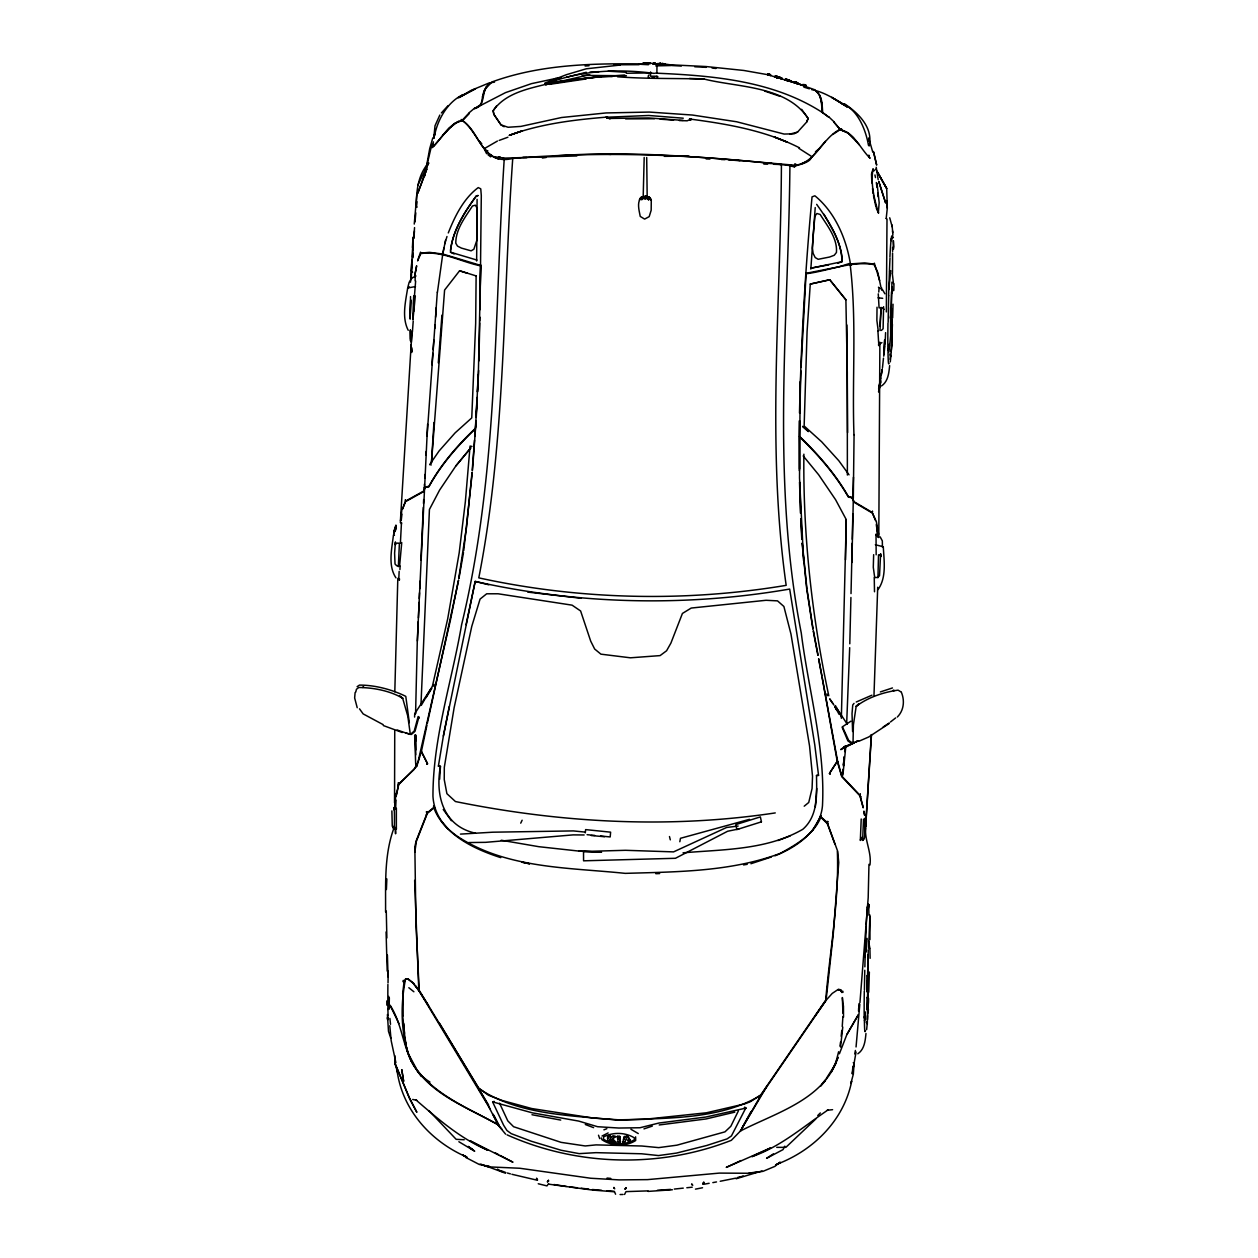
<?xml version="1.0" encoding="UTF-8"?>
<svg xmlns="http://www.w3.org/2000/svg" width="1258" height="1258" viewBox="0 0 1258 1258"><rect width="100%" height="100%" fill="white"/><g stroke="black" fill="none" stroke-linecap="round" stroke-linejoin="round"><path stroke-width="1.5" d="M646.691 157.502L647.194 197.663L645.102 198.874L643.168 197.207L645.118 198.45L647.194 197.663L646.895 196.279L646.596 198.292L643.168 197.569L643.593 196.201L643.656 198.56L646.596 198.638L646.895 196.279L645.275 195.808L647.87 197.6L648.483 199.755C652.902 198.009 645.087 194.015 651.282 200.242L651.172 210.259L649.191 216.628L644.615 219.096L640.228 216.407C639.158 210.432 635.746 199.314 643.546 196.657M869.938 865.017C871.81 852.452 864.733 840.816 865.567 828.409M878.273 293.869L879.075 307.864L882.44 307.864L884.138 309.405M890.916 318.872L891.639 291.541L891.246 308.383M394.745 730.458L394.54 802.808M394.808 691.79L397.811 578.35M410.36 313.494L410.533 296.573M412.734 319.202L413.662 296.448M868.24 949.963L867.658 993.191L867.312 987.797M480.053 309.515L481.295 195.588L480.76 188.826L478.229 187.599C463.62 198.497 454.877 216.219 448.288 232.934M410.108 318.793L410.674 300.002M476.64 260.988L477.081 199.346M847.373 475.037L847.294 372.793L845.895 299.829L829.745 279.763L810.262 284.072L807.07 331.577L804.145 425.99L821.678 441.81L838.787 460.695L849.04 474.832M865.897 822.433L864.482 837.781M867.533 1019.578L868.413 1002.186L867.705 978.52M410.155 318.919L410.737 300.112M878.792 537.575L879.877 342.207M476.122 275.942L475.666 323.51L471.75 417.908L455.097 432.894L439.089 450.962L429.654 464.642L431.321 464.91M650.559 71.942L650.528 76.219L655.764 76.235M869.97 939.647L869.97 915.053M656.896 72.492L656.99 64.803M868.114 959.304L868.177 954.728L868.224 957.511L867.894 956.552M879.987 330.571L881.072 307.817M886.34 311.921L887 218.971L886.198 218.499M891.796 291.463L891.906 282.138M891.78 293.413L891.843 286.887L891.859 288.507M401.742 542.544L399.588 566.131M777.444 76.659L777.019 77.509L774.865 76.864C774.897 74.945 778.073 76.754 778.34 77.902L778.089 76.864L778.073 77.996L776.752 77.603L776.957 76.518L779.425 77.257L779.142 78.153L778.765 77.052M853.443 477.191L852.782 499.127L853.946 501.659L872.156 512.383L875.631 520.12M799.648 420.817L799.365 436.211C818.14 454.201 835.422 473.983 848.395 496.611L851.76 497.209L852.782 499.127L853.317 498.184L854.072 434.56M867.029 997.39L866.683 1009.529M869.828 948.092L868.633 941.314M411.838 333.386L400.421 520.828M415.124 280.801L415.171 277.2M498.247 158.854C479.754 153.224 477.584 130.282 462.221 120.516L461.183 119.479C480.336 132.939 482.726 165.899 512.808 158.429C605.082 150.771 698.347 154.765 789.914 165.569C788.514 321.309 770.871 478.811 801.267 632.994C808.422 690.422 825.468 747.551 822.465 805.812C820.279 831.066 796.534 847.247 774.975 855.802M386.41 889.548L386.851 878.917M413.63 304.247L413.772 296.778M479.848 320.994L479.927 317.173M841.35 718.302L846.257 519.601L835.595 499.725L818.628 474.738L803.186 455.915M845.518 559.857L846.241 519.601M893.447 283.522L892.315 273.473M395.814 528.281L394.304 531.867L396.27 526.504M479.801 309.704L480.635 265.847C460.522 261.774 441.873 250.484 420.817 253.597L417.64 260.878M480.729 264.919L478.354 373.972L475.524 428.034M610.476 1136.461L610.382 1141.619C606.733 1142.689 606.387 1133.033 610.523 1136.116L610.523 1141.431L608.196 1141.289L610.523 1141.431C607.142 1135.329 622.301 1148.743 612.693 1138.82L615.288 1136.446L612.615 1136.289L610.649 1137.955L610.523 1136.116L607.63 1135.832L610.476 1136.461L607.677 1136.178L608.133 1138.27M650.009 198.418L648.483 199.755L647.807 198.921L648.389 197.129L649.993 199.047L649.159 197.364M799.349 420.801L799.349 470.634M799.49 413.064C801.157 340.918 805.309 268.693 812.039 196.877L814.87 195.792C834.856 212.067 846.052 238.124 850.314 263.237L838.882 266.822L805.875 273.363M800.198 381.803L799.522 477.946L803.579 560.675M799.789 413.111L800.89 370.89M401.444 523.988L401.475 522.589L400.39 543.22L396.946 543.126L395.154 544.62L395.437 541.931L394.603 553.158L395.028 563.993L396.695 565.738L400.091 566.053L399.934 569.559M781.407 165.113L781.407 165.113C780.809 305.081 766.389 446.071 786.171 585.347C684.871 602.299 579.136 599.862 478.795 577.862C505.905 439.828 502.791 298.366 512.729 158.571L512.729 158.571M852.201 543.204L851.021 593.603M852.295 539.305L852.845 513.94M851.902 562.468L853.286 500.039L851.745 497.712L848.379 497.099C835.391 474.486 818.125 454.688 799.349 436.715L799.616 468.967M489.991 1108.691L418.788 990.376L413.206 983.206L407.875 979.086L405.485 979.164C400.296 1005.771 400.358 1036.513 411.68 1061.799C429.387 1094.46 468.039 1107.465 498.483 1125.077L501.958 1129.275M403.095 993.694L403.173 1015.882M849.7 647.666L846.65 723.837M849.795 643.797L850.927 597.471M870.127 958.313L869.907 948.532M893.337 289.654L892.252 291.714M893.793 290.472L893.966 283.805M414.59 717.076L414.731 713.711L415.58 713.585L417.294 640.794L424.528 489.205L423.459 491.689L405.312 501.785L402.576 509.175M478.606 370.512L477.6 391.71M478.842 360.999L479.801 322.913M644.19 157.439L643.168 197.569L643.609 196.452L641.816 199.597C637.837 197.978 645.024 195.729 640.605 197.742L639.394 199.959L641.438 197.176M877.707 587.219L873.98 695.501M877.942 577.689L878.509 554.825M869.907 916.846L868.853 941.66M413.033 245.011L413.253 236.913M865.142 956.52L864.954 963.439A63.56 1.808 -88.6 0 0 864.875 966.852M875.725 169.154L886.717 188.558L887.299 208.152L886.198 218.499M869.357 972.041L868.743 992.2M888.62 295.599L888.808 288.68M893.023 304.216L892.63 317.928M399.336 578.884L399.305 580.205L399.446 578.759M420.99 704.244L429.434 509.459L439.592 490.101L455.868 465.916L470.744 447.927L455.868 465.916M864.938 827.717L864.844 818.738M620.194 1141.792L617.914 1141.777L620.194 1141.792L619.927 1136.87L617.285 1136.792L620.005 1136.54L617.253 1136.446L620.005 1136.54L620.1 1141.981L618.197 1141.981L617.253 1136.446M864.969 827.245L864.891 818.235M891.969 319.611L891.277 337.993M891.45 308.1L892.048 341.405L891.199 351.737L891.749 345.022M778.985 78.138L774.959 76.581L777.601 76.628L777.46 77.571L775.337 76.03L775.117 76.942M892.409 324.375L891.466 346.123M868.051 994.512L867.375 1011.212M411.932 259.746L411.319 270.942L412.545 272.341M413.788 295.96L414.039 310.978M415.329 295.976L412.923 319.862M890.695 316.23L890.57 317.834L890.806 313.557L890.507 318.824M867.029 984.055L867.139 981.397L866.966 991.54L866.904 985.674M868.507 998.286L868.036 1009.183M417.42 641.014L418.254 621.719M418.427 617.851L419.103 602.409M419.26 598.556L419.512 592.77M419.685 588.901L420.015 581.196M420.943 559.967L423.301 507.383M613.92 1188.275L613.951 1187.41L614.722 1188.857M877.03 307.204L876.873 320.444L878.273 331.184M885.097 344.126L885.601 332.647M398.346 566.635L399.384 543.629M412.891 249.682L413.174 243.549M399.148 571.384L398.786 579.136M417.153 207.098L416.382 206.658C416.225 191.153 417.876 175.098 428.538 162.88M423.49 503.483L423.663 499.583M881.087 307.361L879.94 325.995M801.079 367.084L806.064 273.757C828.88 270.91 850.817 260.626 874.058 264.62L876.999 270.58M884.091 351.076L884.641 339.849M884.736 339.66L883.729 354.756M412.435 247.417L412.923 237.966M475.807 420.644L475.398 428.333C457.346 445.458 440.866 464.501 428.852 486.406L425.503 486.846L423.474 491.186L405.689 501.03L402.607 508.625M476.011 416.791L477.034 397.559M477.332 391.788L478.244 374.491M476.09 420.675L472.473 470.335M476.279 416.807L477.301 397.497M411.303 277.704L412.026 264.51M424.418 484.126L424.559 488.717L427.61 424.182M424.732 478.339L424.952 474.486M426.022 455.223L426.226 451.37M427.075 435.944L437.312 292.123M862.894 838.976L862.626 840.438L863.538 819.147L864.152 821.128M410.517 282.169L413.017 241.379M411.397 342.443L411.964 332.757M871.338 734.578L865.205 832.749M391.883 810.907L392.276 826.286M475.508 833.205C443.146 826.081 435.111 795.465 440.426 766.326L438.397 766.122L443.366 736.056L475.178 581.416L488.749 584.781M439.655 779.3L440.442 766.326L438.397 766.122M504.254 158.618L502.791 158.366L504.254 158.618C494.095 314.248 498.577 472.143 461.607 624.723C451.811 681.742 432.878 738.069 432.956 796.33C435.001 831.035 472.017 848.442 500.763 857.641M891.199 350.211L890.979 356.549L889.799 354.017M433.947 422.546L431.431 462.991L444.593 290.063L459.595 270.769L476.059 275.879M859.812 1004.34L856.053 1046.955M412.53 256.758L413.143 247.071M890.161 359.301L890.428 355.196M865.677 826.632L871.495 734.735M414.81 852.201L416.398 841.225L427.327 813.391L433.884 807.872L434.718 808.454L433.57 806.205L434.718 808.454M640.479 198.182L642.146 196.971L641.816 199.597L640.479 198.182L642.146 196.971M842.231 1026.559L842.907 1016.668M789.914 165.569L795.952 165.899C796.974 164.971 809.476 163.147 811.41 157.659L811.504 156.401L798.956 148.381M815.215 207.57L810.828 269.118M858.522 1011.133L859.041 1003.57M413.756 238.328L414.558 227.588M443.209 134.748L454.673 123.378L462.221 120.516L469.344 113.094L462.221 120.516C448.304 123.331 441.935 138.883 432.186 147.626L433.428 141.855M873.65 554.668L873.288 567.279L874.719 577.689M853.254 1062.727L854.119 1063.136L853.333 1074.19L850.848 1083.453L851.697 1081.157C844.024 1119.919 814.083 1149.812 778.057 1163.807L780.212 1162.644L775.557 1165.018L777.806 1163.619M858.648 1009.23L858.9 1005.457M415.643 280.99L414.401 296.558M435.614 317.158L436.306 307.612M878.776 292.076L879.043 288.475M413.222 321.136L412.388 332.065M653.028 63.623C658.044 64.598 653.515 61.862 652.933 63.875L655.717 63.891L652.933 63.875L655.685 63.985L653.091 62.931M844.039 757.363L843.458 765.194L844.197 757.442M438.287 362.839L441.935 315.129M472.206 470.492L474.518 440.19M474.801 436.4L475.382 428.821C457.33 445.961 440.85 464.988 428.836 486.893L425.487 487.349M683.063 852.814C723.35 849.402 766.83 850.078 802.84 829.274C818.235 815.829 816.772 794.065 816.505 775.478L818.549 775.368L814.807 745.098L789.678 589.059C685.972 606.969 577.894 604.5 475.194 581.416L466.058 624.723M431.919 364.757L432.815 353.341M433.114 349.52L433.837 340.006M434.733 328.574L435.016 324.768M815.326 806.724L816.741 788.467M415.014 221.943L415.8 212.854M624.377 1137.028L627.585 1136.336C633.01 1142.374 628.434 1142.972 626.232 1138.553C622.899 1147.752 621.153 1135.722 627.49 1136.666L630.541 1141.714L628.418 1141.635L630.698 1141.541L627.585 1136.336L624.361 1136.446L625.226 1137.028L623.842 1138.883M828.786 264.84L810.907 268.174L842.027 261.711C841.633 240.42 828.676 221.172 816.662 204.346M859.937 1002.705L868.193 897.677L868.964 864.325M414.244 224.066L416.948 193.449M866.227 952.007L867.045 938.437L865.929 939.349M868.083 1012.847L868.382 1009.23M410.69 330.634L410.328 340.714M844.684 751.592L845.172 745.742M355.118 692.498L354.646 697.954L357.225 707.735M863.208 807.337L859.969 795.276L841.775 776.092L843.08 769.975M843.41 766.169L844.228 756.64M844.716 750.932L845.03 747.126M890.743 357.335L890.287 361.879M867.077 1025.16L866.62 1029.72M472.017 472.442L466.514 527.306L458.745 578.476M852.908 1066.422L852.232 1073.829L856.069 1051.987M472.3 472.285L463.746 550.611M437.422 292.359L442.69 254.556M655.292 63.183L654.993 62.916M882.487 367.635L883.478 358.153M585.3 832.875L585.63 829.604L610.617 832.167L610.193 836.947L600.553 836.004M536.506 1179.139L536.6 1178.196L537.559 1179.831M843.017 773.953L845.706 747.535M450.474 250.405C453.022 230.324 464.391 212.13 476.232 196.059L478.04 195.525L476.232 196.059C464.296 212.618 451.952 231.346 450.49 252.182L476.908 260.06M840.548 1042.064L839.982 1046.058M841.177 1036.246L841.791 1030.444M826.789 693.929L827.387 695.658M883.745 356.171L884.893 345.856M889.642 365.622C888.903 372.918 888.148 381.473 881.496 385.97M840.517 1047.112L842.781 1027.015M865.976 1033.463C865.237 1040.743 864.482 1049.298 857.83 1053.811M416.382 206.658L416.948 201.689M395.877 793.358L394.697 808.517M395.641 799.711L395.421 808.485M396.081 795.968L398.692 784.048L414.181 769.393L418.049 761.798L450.395 620.194L458.415 580.331M395.657 800.214L395.437 808.988M396.097 796.471L398.707 784.567L416.823 766.311M400.343 522.636L401.884 509.726M401.271 520.041L401.947 514.145M662.636 63.435L664.806 64.048M876.024 534.131L876.166 554.794M402.639 993.678L404.101 981.743L403.331 980.391L402.985 981.602L404.101 981.743M657.258 63.576L662.321 64.111C668.548 64.032 661.834 65.416 662.541 63.623M805.843 85.182L803.893 84.585L805.718 86.126L805.277 85.025C802.777 86.708 803.846 83.405 805.843 85.182L805.718 86.126L804.114 85.654L787.068 80.512L787.115 79.569C785.291 77.729 785.055 81.44 785.873 79.175L787.429 80.622L767.773 74.741C767.93 72.775 771.201 75.213 768.103 73.86L767.93 74.772L770.289 75.449L770.604 74.584L770.415 75.496M769.582 74.301L769.298 75.197L769.44 74.253L767.773 74.741L768.245 73.892L769.959 75.37L770.1 74.442M789.238 81.172L787.98 79.82C788.766 80.811 791.99 81.471 786.297 80.276L786.486 79.348L787.429 80.622L787.194 79.569L787.052 80.496L789.395 80.245L789.804 81.345M802.069 85.025L795.543 82.635L797.556 83.657C797.305 81.739 798.264 84.223 796.566 83.358L795.166 81.912C793.012 82.603 797.651 82.053 796.613 83.405L797.179 82.588M393.958 827.56L394.053 829.053L394.414 825.877L394.179 828.912L392.653 827.041L394.053 829.053L393.958 827.56C394.729 834.258 394.572 798.641 393.833 809.507L394.289 807.73L393.864 809.68M775.368 76.188L775.934 77.351L777.192 76.581L776.752 77.603L777.192 76.581L775.966 76.219L776.28 77.257M889.28 349.425L890.633 335.666L890.57 307.675M796.157 83.264L796.298 82.32C794.364 80.622 794.521 84.239 794.679 81.833L797.399 83.626L797.792 82.745M780.259 77.493L780.935 78.688L781.108 77.76L776.957 76.518M777.019 77.509L777.161 76.565M744.626 1107.386C743.635 1109.509 748.07 1107.842 744.626 1107.386L745.711 1108.156L731.433 1135.927L727.108 1138.883L706.744 1145.488L676.552 1153.067L658.516 1155.567L641.549 1153.775L595.993 1152.658L579.167 1153.633L561.178 1150.268L531.269 1141.226L511.204 1133.631L506.927 1130.47L503.64 1125.25L492.617 1101.929L494.363 1102.118L493.026 1102.008L494.064 1101.3M388.093 1017.266L387.7 1019.2M838.614 1051.735L835.438 1064.142L826.286 1078.546M882.298 369.05L878.729 388.659M880.757 378.108L878.619 389.099M881.339 374.617L882.188 369.38M842.593 775.683L843.206 769.141L841.775 776.092L837.592 761.074L818.769 658.878M691.617 1184.69L691.758 1183.809L692.765 1185.335M555.706 78.468L531.426 83.657L505.48 92.636L474.596 108.581L481.043 104.445L483.937 90.812L489.441 84.239M458.934 578.491L463.494 552.561M805.026 85.906L804.161 84.663L803.972 85.591L805.183 84.978M434.67 133.993L433.884 138.364L434.686 134.008L433.979 137.059M474.596 108.581C487.617 105.53 479.408 87.966 491.123 83.059M424.701 176.073L429.717 148.601L432.815 137.861M861.211 818.989L860.33 840.454L860.629 839.228M427.295 163.776L431.919 144.104M854.717 1053.952L855.393 1050.446M853.49 1066.454L854.119 1063.136M414.841 275.329L416.587 266.287M393.471 534.854C391.898 548.724 387.668 565.502 395.971 577.878M414.888 274.669L416.634 265.721M795.449 83.028L795.622 82.1M443.366 736.056L449.295 706.414M458.604 580.347L427.327 723.366M888.777 289.702L890.727 270.612L889.595 271.508M880.6 382.118L878.587 392.024L880.962 380.828M426.918 725.284L421.461 751.183L417.231 764.88M394.776 531.426L396.254 527.133M794.396 82.776L796.298 82.32L796.188 83.248L791.219 81.754L791.455 80.842L790.889 81.66L791.188 80.764M803.029 84.349L803.736 85.528L804.019 84.648L802.808 85.261L804.176 85.654L804.318 84.742M787.209 80.559L787.068 80.512M866.825 985.093L866.904 975.5M443.901 247.653L442.8 254.037L480.855 265.454M444.782 243.879L446.983 236.504M417.687 260.359L420.565 252.15L420.864 253.11L429.418 252.339L442.8 254.037L445.505 240.247M702.766 1183.857L703.788 1182.253L702.766 1183.857L703.867 1183.212M625.084 1189.109L625.918 1187.709L625.084 1189.109L625.934 1188.558M355.731 692.167L356.423 689.305L358.75 687.513C373.579 687.607 389.87 690.784 402.639 698.174L407.812 716.211L410.218 733.603L409.259 734.373M407.844 287.28L409.18 282.232L411.759 278.411M426.273 168.132L426.934 165.71M782.319 78.106L781.926 78.971M889.233 344.094L888.981 351.973M865.567 1011.935L865.41 1019.688L864.435 1020.663M482.364 96.96L485.95 87.211L490.384 83.453M834.84 843.929L827.135 823.109L827.921 824.194L820.814 817.291L820.027 817.826L821.16 815.64L812.479 830.61M794.757 82.824L795.009 81.927M394.1 827.654C384.052 854.575 385.75 883.729 385.577 911.94M775.683 77.084L776.28 76.313M797.399 83.626L797.525 82.682L797.556 83.657M790.842 166.15L794.631 166.779L795.701 164.027L794.631 163.98L795.087 165.254C816.552 162.785 822.559 136.587 841.508 128.725L832.796 134.464M785.259 80.025L785.59 79.097L785.369 80.009L785.59 79.097L785.888 80.166L787.115 79.569C784.253 79.05 786.8 80.198 785.495 79.081L787.555 79.679M419.087 718.098L418.977 716.871L414.983 731.354L411.382 734.468L409.259 734.185M624.172 1139.135L624.33 1136.776L625.226 1137.028M394.068 530.829L395.94 525.089L394.163 533.235L394.068 530.829L396.05 527.495M395.091 531.395L395.594 530.074M787.87 80.779L787.98 79.82L789.977 80.418M804.176 85.654L804.491 84.773L803.626 85.481M776.029 77.194L776.343 76.313M785.7 80.056L785.495 79.081M417.782 193.166L426.949 168.651L417.798 193.166M839.4 1053.779L846.901 1034.469L858.239 1014.907L846.901 1034.469M548.708 83.61C528.958 88.579 505.449 92.84 493.152 110.751L493.844 114.352L501.014 124.888L508.075 127.262L520.859 126.413L561.54 117.513L606.12 112.937L649.348 112.072L692.45 115.044L736.669 121.774L784.096 134.056L793.987 133.82L797.541 132.106L806.74 121.963L808.123 118.409C786.329 85.513 737.911 87.573 703.945 79.002C675.169 78.232 646.298 78.971 617.552 76.785M806.724 121.963L808.108 118.409L801.629 109.32M396.317 527.039L395.248 530.121M868.46 908.418L869.215 904.612L867.705 908.496M433.428 686.082L434.152 684.368M612.693 1138.82L615.288 1136.446L612.615 1136.289M520.733 823.172L522.133 820.216M396.364 808.218L396.364 829.179L396.223 827.921M891.372 240.671L892.85 236.74L893.384 237.636M738.32 1111.018L730.835 1126.287L724.97 1131.854L676.93 1145.173L658.689 1147.626L641.8 1146.007L596.04 1144.89L585.222 1145.959L561.099 1142.358L513.579 1126.712L507.776 1120.862L499.536 1103.172M417.892 185.052L428.679 162.974L426.069 168.273M421.194 751.639L421.461 751.183M624.581 1194.455L625.997 1191.625L648.043 1190.886M421.288 705.329L432.422 686.145L447.706 618.779L459.201 552.781L465.366 501.58L470.067 446.071L471.986 446.433M784.819 1146.164L783.011 1149.623L766.594 1158.303L773.434 1153.869M404.557 981.743L405.485 979.164M766.798 1086.44L741.968 1128.237L761.011 1095.152L826.081 1000.283L832.23 993.411L837.985 989.559L840.501 989.731L841.869 992.389L843.002 992.295L842.671 991.084L841.854 992.389L840.486 989.747L837.97 989.559L840.501 989.747L841.869 992.389M850.046 263.944L864.859 262.922L874.043 264.133L874.341 263.189L879.656 280.581M741.355 1129.354L750.947 1111.679M831.396 1072.005L838.048 1057.286C824.43 1099.539 775.919 1112.717 740.475 1130.973L731.354 1140.314C659.664 1168.415 577.328 1166.308 507.084 1134.858M439.844 115.044L435.016 125.753L434.041 135.361L434.749 134.622C438.051 118.708 448.178 101.316 463.259 94.57L458.258 97.809M547.434 1181.797L548.488 1180.334L547.434 1181.797L548.63 1181.199M646.486 63.34C661.158 62.884 636.69 64.3 644.3 63.167L648.688 63.513L642.649 63.733L646.958 63.309M875.631 520.686L872.439 513.138L853.915 502.162L853.286 500.039M853.317 498.184L852.782 499.127M426.069 697.64L431.856 688.283M430.771 688.944L414.731 713.711L415.58 713.585M882.44 547.104L882.33 540.877L880.16 536.883M424.103 489.834L423.962 489.598M640.872 198.308L642.13 197.946L639.819 199.016L645.417 198.056M820.814 817.291C813.486 834.887 796.314 844.48 780.479 853.286C731.04 871.825 677.323 871.81 625.242 873.366C568.412 867.438 505.433 868.791 456.308 835.595C446.401 828.487 438.114 819.493 433.884 807.872M496.423 106.097L493.167 110.751L493.859 114.352L501.014 124.888L504.175 126.759M815.797 1014.97L826.081 1000.283L833.252 934.144L838.74 862.548L837.671 851.257L827.214 822.559L827.292 821.364L828.267 821.741L827.214 822.559L820.829 816.772M897.331 717.029C904.046 710.33 904.895 700.266 901.184 691.837M548.551 1183.684L546.947 1185.901L538.251 1183.762M481.562 104.115L481.043 104.445M433.523 146.274L449.185 128.206L458.541 121.208M815.797 1118.991L785.873 1147.343L776.752 1147.359M878.367 212.523L879.169 202.711L877.062 183.353M854.04 703.379L852.751 704.967L852.028 713.616L852.594 731.496M822.307 1083.563L825.295 1079.914M820.672 1086.22L825.421 1080.528M811.41 157.659L825.358 141.336M878.005 589.609C886.748 577.548 884.012 560.801 883.289 546.774L875.332 544.73M648.31 75.732L649.002 74.945M657.148 77.603L657.871 76.769L656.707 75.936M610.036 118.912L606.12 117.261L648.798 115.484L683.251 118.205M780.039 1162.046L774.912 1166.37L763.04 1171.324L750.491 1173.274L719.356 1173.101L647.508 1179.627L619.078 1179.894L590.71 1178.243L519.806 1168.257L490.589 1166.952L479.172 1164.421L465.444 1157.281M441.354 112.968L448.052 105.688M462.205 120.501L469.344 113.11M408.551 287.815L415.486 286.572M649.034 62.9L647.839 63.45L650.984 63.45M817.731 1115.532L820.342 1112.953M881.355 330.445L883.1 328.763L883.588 306.685M679.289 120.564L687.183 120.799L690.988 119.195C728.083 124.086 765.839 130.69 799.49 147.831M469.36 112.544L474.455 108.282M815.467 151.746L818.471 149.246M433.884 807.369L427.28 812.825L416.115 841.004L414.841 846.791L415.958 923.907L419.181 990.298L478.7 1088.06L488.45 1095.246L501.911 1100.404L531.788 1108.55L593.336 1118.095L618.779 1119.824L644.3 1119.337L706.383 1112.795L744.657 1103.926L750.523 1101.615L760.76 1094.932L825.688 1000.189C829.855 950.781 839.212 900.995 837.356 851.462M804.208 806.189L808.737 802.478L812.07 788.53L812.526 776.296L809.554 745.994L790.983 634.111L783.891 606.482L777.523 600.868L766.043 600.286L691.224 608.054L682.418 613.448L670.907 643.105L666.583 650.763L660.088 655.607L630.415 657.808L600.915 654.16L594.657 649.018L590.71 641.155L580.614 610.979L572.091 605.161L498.089 593.776L486.673 593.792L480.069 599.091L471.781 626.342L454.122 707.735L444.31 767.349L444.247 779.583L446.904 793.672L455.427 801.535C560.628 822.889 668.863 828.943 775.258 812.92M690.988 119.195C691.365 121.287 688.22 117.654 690.563 119.982L689.463 118.991M843.646 747.331L840.753 749.626L853.852 743.006L843.646 747.331L851.823 743.557L847.908 740.915L842.042 727.045M890.444 721.998L895.649 717.925M775.164 77.084L776.076 76.424M602.016 1136.037L608.149 1132.923M779.425 77.257L778.765 78.012M889.202 723.492L868.728 736.968L859.513 740.978M357.099 686.695L359.442 685.107C375.057 685.044 391.93 689.526 405.784 696.35L409.322 722.642M883.1 727.061L889.139 723.02M850.895 721.196L842.813 726.542L842.876 727.8L848.71 740.459L852.657 743.163L858.475 740.679M761.011 1095.152C719.214 1120.28 666.032 1117.639 618.779 1120.233C571.903 1115.311 518.705 1115.516 478.465 1088.28L488.23 1105.295M881.921 342.601L878.461 344.865L878.839 345.667L877.895 330.681M779.001 77.681L780.935 78.358L779.142 78.153M662.479 63.498L657.494 64.001L660.544 63.293L657.494 64.001L665.152 64.63L662.321 64.111M776.752 77.603L778.089 76.864M855.251 742.22L858.082 740.648M649.364 63.152L645.464 63.969L648.688 63.906L647.839 63.45M412.482 277.766L415.989 275.958M461.324 95.954L475.65 88.673L459.076 97.542L471.247 90.324L489.441 82.839L494.52 82.163M740.05 1177.346L743.085 1175.853M797.556 132.106L789.835 134.119M497.413 141.053L484.597 148.46L484.629 149.702L487.868 150.929M690.186 119.887L691.365 119.337M740.978 1160.552L726.243 1167.393L770.572 1147.941L751.985 1156.637C780.809 1146.667 803.595 1126.413 828.157 1109.839L827.214 1110.248L832.592 1109.682M856.242 702.011L871.936 695.187M801.503 163.792L806.661 161.543M855.361 742.236L858.994 740.71M544.824 83.122L566.352 74.709L586.259 68.797L620.163 65.054M603.903 1129.826L606.843 1128.693M777.979 840.548L790.166 835.925M499.174 140.409L507.918 137.216M837.639 263.284L842.027 261.711M880.38 691.916L892.457 687.953M509.27 135.329C540.39 123.897 573.585 119.825 606.45 117.136M643.97 1128.882L652.289 1126.114M737.267 1177.661L740.349 1176.623M750.916 863.727L771.296 857.028M545.5 84.223C580.048 70.196 617.584 68.624 654.16 73.389M626.421 75.747L586.511 75.433L545.626 84.742L545.406 83.846L555.91 80.575M491.752 82.022C541.255 63.969 594.484 63.199 646.518 64.016M736.15 1178.762L762.065 1170.946M749.501 819.32L680.468 838.3L679.823 841.744M566.399 77.304L586.259 72.288M734.782 1112.151L706.037 1118.96L659.192 1124.966M735.726 1178.164L720.221 1181.262M810.262 284.072L829.745 279.763L845.895 299.829M738.855 828.928L727.627 831.255L675.452 858.286L583.57 860.818L583.523 851.556M695.454 1189.14L702.53 1187.756M703.599 1184.297L709.15 1183.291M712.846 1182.614L716.525 1181.938M743.541 864.922L747.236 864.325M547.639 84.003L586.197 78.043L624.707 75.024M549.447 84.365L586.086 78.94M542.387 158.021L546.255 157.454M553.992 156.322L557.86 155.756C637.13 150.048 716.227 158.524 795.087 165.254M752.017 1172.692L757.788 1171.843M464.233 1139.764L456.167 1139.323L428.884 1110.594M409.4 286.934L407.671 288.035C405.548 301.653 401.617 317.425 408.221 330.288M649.71 198.245L650.936 199.283L648.641 198.104L651.282 200.242L649.977 197.978M738.147 826.05L726.589 827.481L673.565 851.886L625.478 850.298L584.231 851.477M601.45 76.502L555.8 81.99L601.45 76.502L612.206 76.612M653.059 63.466L655.355 63.498M660.261 63.466L657.651 63.765L659.758 63.891M555.549 78.452L561.257 77.839M582.187 75.622L589.798 74.804M674.288 1189.077L683.251 1188.134M686.837 1187.741L692.214 1187.175M585.096 66.014L588.996 65.746M493.529 156.605L504.411 158.115L576.856 155.945M648.074 1191.405L672.385 1189.769M657.447 1190.257L670.624 1189.392M460.475 834.101L492.743 832.198L573.349 830.909L584.341 832.025M638.765 63.859L644.143 63.718M589.908 72.099L599.028 71.643M816.489 775.478L818.533 775.368M744.311 1108.204L745.711 1108.156L705.722 1117.057L659.003 1123.017L639.976 1127.75L618.747 1128.033L597.581 1126.712L578.633 1121.067L532.323 1112.843L493.026 1102.008L494.363 1102.118M655.827 873.697L659.632 873.571M405.957 979.164L407.875 979.086M442.407 253.314L442.8 254.037M625.572 118.881L654.38 118.739M620.084 1194.534L623.072 1194.471M626.232 73.247L651.235 72.901M468.621 842.561L485.619 842.341L573.129 834.887L584.137 834.966M664.318 156.338L671.914 156.275M683.298 156.165L688.991 156.118M651.786 78.169L654.82 78.138M610.617 1139.622L613.149 1141.714L610.334 1139.606M614.14 64.787L639.095 64.693M763.59 163.446L771.311 163.414M624.786 1141.792L622.38 1141.792L624.66 1141.965M659.334 64.991L663.988 65.007M842.027 103.832C857.484 108.786 865.85 129.888 868.429 145.173L869.168 145.944C873.461 127.75 858.318 112.921 844.511 103.832M512.871 158.036L520.23 158.099M617.253 1136.855L619.927 1136.87L620.005 1139.182M655.717 65.872L671.033 65.542M689.526 78.436L703.945 79.002M706.115 158.917L709.905 159.074M721.243 159.514L725.033 159.656M728.807 159.813L739.893 160.772M763.732 163.87L767.647 164.027M773.528 164.263L781.36 164.562M645.275 196.468L649.458 198.135M604.485 836.727L591.181 835.532M412.687 1099.461L416.76 1100.263L415.785 1099.806C437.957 1118.881 460.208 1138.537 487.711 1150.205L469.753 1140.629L512.949 1162.203L500.212 1155.489M648.468 64.724L640.542 64.3M661.881 64.378L705.99 66.532L743.824 70.464L769.283 74.961M578.884 851.1L601.56 852.232L578.884 851.084L538.849 846.697L501.25 840.234M671.725 65.526L681.317 66.045M694.746 66.753L706.241 67.35M522.919 157.376L526.819 157.58M613.023 1136.666L615.146 1136.776M605.271 154.089L610.995 154.419M608.149 71.187L626.154 72.256M609.47 118.441L648.625 117.953L683.141 120.391M655.104 73.121C712.39 75.59 772.726 80.496 822.229 112.402L828.865 117.198L821.914 111.978L822.732 112.764C821.977 105.295 822.779 96.347 816.19 91.158M664.397 64.221L669.995 64.756M660.135 119.164L673.549 120.139M615.838 1141.729L613.023 1141.509L615.288 1141.902M613.967 1191.751L592.298 1190.037L548.803 1184.187M592.376 1189.518L601.528 1190.288M607.016 1190.728L614.344 1191.342L615.587 1194.235M607.048 1178.054L610.79 1178.416M587.061 834.683L594.782 835.438M878.053 297.816L882.691 298.319M527.778 592.109L581.369 598.289M569.953 1186.939L577.438 1187.804M581.165 1188.228L588.65 1189.093M712.059 68.026L715.944 68.482M387.668 1019.971L387.165 1017.864M648.798 198.371L649.93 198.528M553.882 1184.517L566.304 1186.451M531.977 1114.73L560.722 1120.076M811.614 89.617C824.729 92.117 836.208 99.869 847.247 106.993L831.695 97.338L845.549 105.31M485.761 1165.553L489.268 1166.308M868.775 156.841L870.08 158.272L868.964 157.061C860.047 147.925 853.978 132.719 840.375 129.7L833.802 121.963L840.375 129.7L848.191 132.955L859.403 144.859M840.391 129.7L848.395 133.175L853.632 138.034M511.912 1174.28L537.402 1180.256M407.796 733.666L397.119 729.97M507.304 1173.006L510.386 1173.856M645.275 196.091L646.895 196.547M402.23 732.502L383.328 725.551M481.437 1164.452L487.617 1166.606L480.131 1164.09M781.108 77.76L780.133 77.461L780.935 78.688M774.959 76.581L780.935 78.358M794.679 81.833L796.691 82.43M803.878 87.132L809.35 88.815M405.972 733.005L410.627 734.232L414.244 731.024L418.159 716.478M459.579 270.769L467.583 273.316M764.738 91.111L780.117 96.331M505.291 1173.148L485.604 1165.851M792.634 81.912L815.105 89.884M789.851 165.065L794.631 166.779M854.04 743.132L853.034 742.487L854.04 743.132L853.034 742.487L853.396 724.923L856.163 706.367C867.8 697.419 883.478 692.167 898.07 690.155L900.524 691.633M585.3 1124.495L593.603 1127.655M501.376 1170.821L505.779 1172.566M630.934 1129.275L638.262 1133.552M450.49 252.182L454.122 253.959M383.14 724.624L363.153 713.899L359.489 708.82M488.591 153.806L491.799 155.457M495.416 1152.941L498.624 1154.655M607.677 1136.178L608.447 1138.521M606.12 117.261L607.221 117.875M497.46 1169.107L501.69 1171.56M878.43 287.217L882.597 289.859L884.909 293.806M429.984 1082.084C414.983 1073.105 406.145 1055.006 404.934 1037.85M458.871 1141.729L474.706 1151.196L468.228 1146.447M862.186 837.262L862.406 840.297L864.199 838.504L862.642 840.155L862.233 837.293M648.043 76.848L649.207 77.666M850.141 264.463L850.974 265.076L850.141 264.463C856.95 320.067 851.965 378.359 853.962 434.749M649.961 198.041L648.389 197.129M874.058 170.082L873.335 169.531L873.948 170.962M487.978 154.75L490.73 156.873M750.491 1173.274L749.218 1172.77M408.331 979.101L413.662 983.221M465.256 1156.023L467.174 1157.517L462.661 1154.907L464.8 1156.181C429.843 1140.456 401.962 1108.99 397.009 1070.102L397.638 1072.414L394.823 1063.026L394.823 1055.651M408.834 987.719L413.882 991.776M617.804 1138.93L617.741 1136.886L618.103 1139.198M828.77 116.837L833.897 121.68M879.515 554.872L881.182 556.445L880.616 553.724L879.515 575.771L877.707 577.438L874.247 577.579L874.499 591.763M479.156 140.99L481.735 143.632M441.464 821.6L447.864 828.692M815.687 90.953C822.26 96.048 821.348 105.027 822.229 112.402M505.606 1134.134L498.498 1125.58L488.481 1106.159M415.895 986.083L428.522 1005.551M413.19 983.206L418.788 990.376L414.653 880.333M393.628 534.1L394.462 535.232M443.241 809.492L451.402 820.719M417.058 1070.589L421.304 1076.502M417.514 1070.605C437.878 1096.583 470.806 1109.446 498.954 1125.092L493.828 1115.186M545.406 83.846L546.098 84.821M833.96 705.093L829.667 698.85L832.875 703.521M836.664 708.128L847.31 724.231M424.056 487.742L424.559 488.717M416.618 1069.143L408.583 1054.267M439.592 1023.383L488.702 1105.295M823.943 214.237C831.915 228.406 841.413 243.297 842.168 259.934M877.549 172.393L886.717 188.558L877.581 172.173M836.35 709.276L839.102 714.34M835.406 705.596L841.649 717.202M497.901 1123.976L498.483 1125.077L492.633 1113.786M485.289 151.039L486.61 153.696M398.959 1023.572L390.027 1005.173C401.349 1022.471 402.529 1043.668 411.68 1061.783M866.133 1021.842L867.297 1024.374L867.438 1015.678M635.62 1136.839L635.683 1140.519C625.997 1146.793 611.404 1146.274 601.969 1139.701L601.23 1137.877M396.05 528.093L396.018 526.536M819.839 95.325L822.166 105.216M598.509 1135.219L599.736 1138.647M889.72 217.791L892.205 226.833M390.798 1038.29L388.486 1031.324L387.417 1014.546M868.979 139.025L872.769 152.124M876.323 208.325L878.587 213.152C874.231 199.11 870.347 183.385 873.099 168.808L871.495 174.013L871.841 182.992M875.961 206.988L873.492 195.572M406.334 1046.782L407.875 1052.773M669.476 836.539L670.31 839.857M395.908 1062.727L391.175 1040.68L389.791 1025.726M873.634 152.218L876.669 165.097L873.445 151.479M877.722 272.058L880.836 286.667M874.939 174.972L875.489 177.582M892.142 236.944L891.969 236.095A63.56 1.777 -88.6 0 0 891.136 239.932M864.954 1031.529L864.781 1030.679A63.623 1.73 -88.6 0 1 864.356 1016.448M813.234 630.934L817.857 655.198M818.581 658.925L821.773 675.719M828.786 695.784C811.835 616.404 802.966 535.389 803.878 454.185M813.439 630.887L818.062 655.135M863.177 807.825L859.922 795.779L841.744 776.642L837.23 761.294L822.134 677.622M863.884 811.614L864.592 815.388M863.916 811.111L864.623 814.885M876.291 524.334L877.974 537.182M876.291 521.268L878.634 534.257M876.637 525.687L878.005 536.804M868.649 138.003L869.262 141.415M876.213 167.251L878.163 179.627M881.481 287.579L881.905 290.252M813.077 629.016L806.928 588.807L802.321 543.267M807.007 590.741L812.872 629.063M404.919 1037.252L405.768 1042.976M876.323 182.52L877.015 187.426M405.862 1046.766L402.702 1015.866M876.197 534.524L876.339 535.578M806.708 588.823L802.069 543.204M872.517 188.448L873.099 193.669M389.901 1018.445L390.515 1024.311M877.77 193.182L878.1 196.594M892.582 230.953L892.881 235.183M892.032 224.93L892.755 232.699M411.083 344.818L411.806 352.492M403.755 1023.666L404.494 1033.4M867.58 976.208L867.973 959.382L868.099 961.254M801.786 539.273L800.733 518.736M802.054 539.367L801 518.862M886.843 201.044L887.299 208.152M389.367 1009.058L388.738 996.383M800.748 513.327L799.805 482.364M800.481 513.201L799.522 482.191M893.259 240.797L893.589 249.021M893.463 240.828L893.636 247.213M414.684 735.159L415.659 763.559M395.374 827.968L395.578 833.802L395.484 828.079M386.866 937.981L386.269 911.028M386.08 931.942L387.197 971.097M410.36 330.194L410.658 339.55M410.312 329.989L410.595 339.298M387.401 955.042L388.062 976.9M415.502 734.766L415.753 750.035M415.47 735.285L415.769 754.831M387.92 1009.482L387.857 1005.331A63.56 1.73 -88.6 0 1 387.904 984.432M866.998 984.574L867.092 991.619M846.886 324.989L847.593 432.61M386.835 1005.158L386.804 1000.928M843.458 1005.74L843.52 1017.187M415.722 735.175L415.769 741.056M868.618 906.468A63.623 1.745 -88.6 0 1 868.916 915.179M867.47 907.804A63.623 1.745 -88.6 0 1 868.099 903.873M866.259 924.661A64.3 1.856 -88.7 0 1 867.485 906.625M864.419 989.779A63.56 1.808 -88.6 0 1 864.781 970.264M865.142 956.646A63.56 1.808 -88.6 0 1 866.29 926.265M867.611 993.6A63.623 1.73 -88.6 0 1 867.438 998.113M865.362 1030.837A63.623 1.73 -88.6 0 1 864.985 1031.34M868.838 945.623A63.56 1.73 -88.6 0 1 868.791 948.752M868.775 942.556A64.3 1.651 -88.7 0 1 868.712 946.897M864.215 1017.958A64.3 1.934 -88.5 0 1 864.293 990.99M412.042 351.391A63.623 1.761 -88.6 0 1 411.775 347.853M413.049 257.748A63.623 1.73 -88.6 0 1 413.237 253.283M413.992 237.951A63.56 1.745 -88.6 0 1 414.464 230.922M388.109 1015.693A63.623 1.761 -88.6 0 1 387.92 1009.325M388.03 982.875A64.3 1.635 -88.7 0 1 388.203 971.176M889.925 256.836A64.3 1.856 -88.7 0 1 891.151 238.8M892.582 247.339A63.623 1.745 -88.6 0 1 892.63 251.38M888.887 288.459A63.623 1.745 -88.6 0 1 890.004 258.063M891.513 319.422A63.623 1.73 -88.6 0 1 891.34 324.218M888.164 322.095A63.623 1.73 -88.6 0 1 888.714 295.74M892.551 252.984A64.3 1.651 -88.7 0 1 892.457 273.3M889.013 363.185A63.56 1.761 -88.6 0 1 888.62 363.688L888.447 362.839A63.56 1.761 -88.6 0 1 887.975 348.796M887.881 350.133A64.3 1.934 -88.5 0 1 887.959 323.149M843.002 1004.403L842.939 1013.162L842.357 997.531L843.002 1004.387M891.387 308.32L891.356 310.726L891.387 308.32M389.304 997.83L389.241 1003.507L389.288 997.83M477.175 227.509L476.986 239.853L473.857 249.241L471.121 250.845L461.419 248.093L457.503 246.112L455.789 243.203C455.695 229.223 465.193 217.225 472.473 205.982L475.367 205.196L476.939 207.9L477.175 227.509M867.312 980.863L867.249 984.165L867.312 980.863M813.14 235.671L812.401 247.999L813.124 253.377L815.184 257.544L818.172 259.29L829.541 257.041L834.258 255.264L836.444 252.465C837.561 238.218 827.339 225.89 820.153 214.442L816.914 213.514L814.917 216.124L813.14 235.671M433.507 144.56L433.287 146.463L433.507 144.56M829.415 773.576L830.217 773.922L829.415 773.576M797.085 82.572L796.817 83.468L797.085 82.572M872.486 511.314L872.156 512.383L872.486 511.314M393.392 827.229L394.32 827.843L393.392 827.229M860.346 794.144L859.969 795.276L860.346 794.144M869.372 155.929L868.964 157.061L868.853 155.159L869.372 155.929M499.74 156.81L499.237 158.052L498.703 156.81L499.74 156.81M634.63 1138.852L634.158 1139.937C625.226 1145.283 612.206 1144.859 603.525 1139.198L603.541 1136.965C612.819 1131.996 625.1 1132.294 634.095 1137.688L634.63 1138.852M741.072 1129.888L740.475 1130.973L741.072 1129.888M837.435 761.247L829.777 772.915L837.23 761.294L837.718 762.427L837.435 761.247M398.346 782.916L398.692 784.048L398.346 782.916M398.346 784.819L397.843 785.527L398.346 784.819M607.52 117.151L606.875 117.938L607.52 117.151M427.327 813.391L426.446 814.429L427.327 813.391M405.391 499.961L405.689 501.03L405.391 499.961M858.915 703.82L856.163 706.367L858.915 703.82M863.224 838.661L862.265 839.228L863.224 838.661M363.672 687.167L362.65 687.387L363.672 687.167M427.578 763.81L426.776 764.093L427.578 763.81M522.29 130.816L509.396 135.329L522.243 130.895M427.201 811.63L426.258 811.96L427.28 812.825L427.201 811.63M761.436 821.836L736.874 829.588L735.836 824.588L760.367 816.898L761.436 821.836M499.064 158.429L498.278 158.65L499.127 158.461M894.265 690.516L893.227 690.422L894.265 690.516M402.639 698.174L399.588 696.004L402.639 698.174M644.615 63.34L642.807 63.482L644.615 63.34M664.586 63.906L662.714 63.702L664.586 63.906M529.476 863.79L521.818 862.139L529.476 863.774M787.068 142.091L774.488 137.043L787.068 142.091M416.823 765.745L415.926 764.612L416.823 765.745M472.945 1149.906L468.416 1146.557L472.866 1149.985M808.328 431.494L802.604 426.352L808.312 431.494M860.22 796.047L860.739 796.786L860.22 796.047M427.217 763.119L421.178 751.12L427.217 763.119M416.76 1112.088L409.935 1099.413L394.823 1063.026L409.149 1097.259L416.76 1112.088M836.727 710.047L834.872 706.744L836.727 710.047M885.585 202.774L878.729 181.419L885.569 202.774M403.629 1081.188L401.758 1069.662L403.629 1081.188"/></g></svg>
